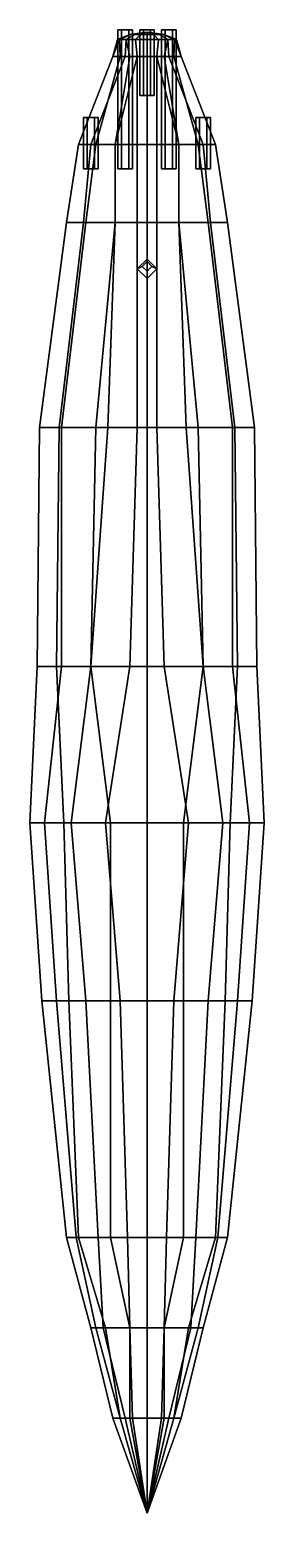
# Model space of a CAD drawing. Extents: x -0.48 to 0.48, y -0.32 to 5.76.
import ezdxf

# ---------------------------------------------------------------- set-up
doc = ezdxf.new("R2010")
doc.units = 0
doc.layers.add('CAB', color=3, linetype='CONTINUOUS')

msp = doc.modelspace()

# ---------------------------------------------------------------- linework, layer by layer
at = {"layer": 'CAB'}
for points in [[(-0.1212, 5.72, -0.06), (-0.14, 5.65, -0.03), (-0.14, 5.65, 0.05), (-0.112, 5.72, -0.0136)], [(-0.112, 5.72, -0.0136), (-0.14, 5.65, 0.05), (-0.09, 5.65, 0.12), (-0.0857, 5.72, 0.0257)], [(-0.112, 5.72, -0.1064), (-0.11, 5.65, -0.14), (-0.14, 5.65, -0.03), (-0.1212, 5.72, -0.06)], [(-0.07, 5.74, -0.06), (-0.1212, 5.72, -0.06), (-0.112, 5.72, -0.0136), (-0.0647, 5.74, -0.0332)], [(-0.0647, 5.74, -0.0868), (-0.112, 5.72, -0.1064), (-0.1212, 5.72, -0.06), (-0.07, 5.74, -0.06)], [(-0.105, 5.76, 0.386), (-0.12, 5.76, 0.36), (-0.12, 5.19, 0.36), (-0.105, 5.19, 0.386)], [(-0.12, 5.76, 0.36), (-0.105, 5.76, 0.334), (-0.105, 5.19, 0.334), (-0.12, 5.19, 0.36)], [(-0.075, 5.76, 0.334), (-0.105, 5.76, 0.334), (-0.12, 5.76, 0.36), (-0.06, 5.76, 0.36)], [(-0.06, 5.76, 0.36), (-0.12, 5.76, 0.36), (-0.105, 5.76, 0.386), (-0.075, 5.76, 0.386)], [(-0.0647, 5.74, -0.0332), (-0.112, 5.72, -0.0136), (-0.0857, 5.72, 0.0257), (-0.0495, 5.74, -0.0105)], [(-0.0495, 5.74, -0.1095), (-0.0857, 5.72, -0.1457), (-0.112, 5.72, -0.1064), (-0.0647, 5.74, -0.0868)], [(-0.0857, 5.72, -0.1457), (-0.07, 5.65, -0.22), (-0.11, 5.65, -0.14), (-0.112, 5.72, -0.1064)], [(-0.075, 5.76, 0.386), (-0.105, 5.76, 0.386), (-0.105, 5.19, 0.386), (-0.075, 5.19, 0.386)], [(-0.105, 5.76, 0.334), (-0.075, 5.76, 0.334), (-0.075, 5.19, 0.334), (-0.105, 5.19, 0.334)], [(-0.0857, 5.72, 0.0257), (-0.09, 5.65, 0.12), (-0.04, 5.65, 0.14), (-0.0464, 5.72, 0.052)], [(-0.0495, 5.74, -0.0105), (-0.0857, 5.72, 0.0257), (-0.0464, 5.72, 0.052), (-0.0268, 5.74, 0.0047)], [(-0.0268, 5.74, -0.1247), (-0.0464, 5.72, -0.172), (-0.0857, 5.72, -0.1457), (-0.0495, 5.74, -0.1095)], [(-0.0464, 5.72, -0.172), (-0.04, 5.65, -0.25), (-0.07, 5.65, -0.22), (-0.0857, 5.72, -0.1457)], [(-0.06, 5.76, 0.36), (-0.075, 5.76, 0.386), (-0.075, 5.19, 0.386), (-0.06, 5.19, 0.36)], [(-0.075, 5.76, 0.334), (-0.06, 5.76, 0.36), (-0.06, 5.19, 0.36), (-0.075, 5.19, 0.334)], [(0, 5.75, -0.06), (-0.07, 5.74, -0.06), (-0.0647, 5.74, -0.0332), (0, 5.75, -0.06)], [(0, 5.75, -0.06), (-0.0647, 5.74, -0.0868), (-0.07, 5.74, -0.06), (0, 5.75, -0.06)], [(0, 5.75, -0.06), (-0.0647, 5.74, -0.0332), (-0.0495, 5.74, -0.0105), (0, 5.75, -0.06)], [(0, 5.75, -0.06), (-0.0495, 5.74, -0.1095), (-0.0647, 5.74, -0.0868), (0, 5.75, -0.06)], [(0, 5.75, -0.06), (-0.0495, 5.74, -0.0105), (-0.0268, 5.74, 0.0047), (0, 5.75, -0.06)], [(0, 5.75, -0.06), (-0.0268, 5.74, -0.1247), (-0.0495, 5.74, -0.1095), (0, 5.75, -0.06)], [(-0.0268, 5.74, 0.0047), (-0.0464, 5.72, 0.052), (0, 5.72, 0.0612), (0, 5.74, 0.01)], [(0, 5.74, -0.13), (0, 5.72, -0.1812), (-0.0464, 5.72, -0.172), (-0.0268, 5.74, -0.1247)], [(-0.0464, 5.72, 0.052), (-0.04, 5.65, 0.14), (0, 5.65, 0.14), (0, 5.72, 0.0612)], [(0, 5.72, -0.1812), (0, 5.65, -0.25), (-0.04, 5.65, -0.25), (-0.0464, 5.72, -0.172)], [(-0.015, 5.76, 0.246), (-0.03, 5.76, 0.22), (-0.03, 5.49, 0.22), (-0.015, 5.49, 0.246)], [(-0.03, 5.76, 0.22), (-0.015, 5.76, 0.194), (-0.015, 5.49, 0.194), (-0.03, 5.49, 0.22)], [(0.03, 5.76, 0.22), (-0.03, 5.76, 0.22), (-0.015, 5.76, 0.246), (0.015, 5.76, 0.246)], [(0.015, 5.76, 0.194), (-0.015, 5.76, 0.194), (-0.03, 5.76, 0.22), (0.03, 5.76, 0.22)], [(0, 5.75, -0.06), (-0.0268, 5.74, 0.0047), (0, 5.74, 0.01), (0, 5.75, -0.06)], [(0, 5.75, -0.06), (0, 5.74, -0.13), (-0.0268, 5.74, -0.1247), (0, 5.75, -0.06)], [(0.015, 5.76, 0.246), (-0.015, 5.76, 0.246), (-0.015, 5.49, 0.246), (0.015, 5.49, 0.246)], [(-0.015, 5.76, 0.194), (0.015, 5.76, 0.194), (0.015, 5.49, 0.194), (-0.015, 5.49, 0.194)], [(0, 5.75, -0.06), (0, 5.74, 0.01), (0.0268, 5.74, 0.0047), (0, 5.75, -0.06)], [(0, 5.75, -0.06), (0.0268, 5.74, 0.0047), (0.0495, 5.74, -0.0105), (0, 5.75, -0.06)], [(0, 5.75, -0.06), (0.0495, 5.74, -0.0105), (0.0647, 5.74, -0.0332), (0, 5.75, -0.06)], [(0, 5.75, -0.06), (0.0647, 5.74, -0.0332), (0.07, 5.74, -0.06), (0, 5.75, -0.06)], [(0, 5.75, -0.06), (0.07, 5.74, -0.06), (0.0647, 5.74, -0.0868), (0, 5.75, -0.06)], [(0, 5.75, -0.06), (0.0647, 5.74, -0.0868), (0.0495, 5.74, -0.1095), (0, 5.75, -0.06)], [(0, 5.75, -0.06), (0.0495, 5.74, -0.1095), (0.0268, 5.74, -0.1247), (0, 5.75, -0.06)], [(0, 5.75, -0.06), (0.0268, 5.74, -0.1247), (0, 5.74, -0.13), (0, 5.75, -0.06)], [(0, 5.74, 0.01), (0, 5.72, 0.0612), (0.0464, 5.72, 0.052), (0.0268, 5.74, 0.0047)], [(0.0268, 5.74, -0.1247), (0.0464, 5.72, -0.172), (0, 5.72, -0.1812), (0, 5.74, -0.13)], [(0, 5.72, 0.0612), (0, 5.65, 0.14), (0.04, 5.65, 0.14), (0.0464, 5.72, 0.052)], [(0.0464, 5.72, -0.172), (0.04, 5.65, -0.25), (0, 5.65, -0.25), (0, 5.72, -0.1812)], [(0.03, 5.76, 0.22), (0.015, 5.76, 0.246), (0.015, 5.49, 0.246), (0.03, 5.49, 0.22)], [(0.015, 5.76, 0.194), (0.03, 5.76, 0.22), (0.03, 5.49, 0.22), (0.015, 5.49, 0.194)], [(0.0268, 5.74, 0.0047), (0.0464, 5.72, 0.052), (0.0857, 5.72, 0.0257), (0.0495, 5.74, -0.0105)], [(0.0495, 5.74, -0.1095), (0.0857, 5.72, -0.1457), (0.0464, 5.72, -0.172), (0.0268, 5.74, -0.1247)], [(0.0464, 5.72, 0.052), (0.04, 5.65, 0.14), (0.09, 5.65, 0.12), (0.0857, 5.72, 0.0257)], [(0.0857, 5.72, -0.1457), (0.07, 5.65, -0.22), (0.04, 5.65, -0.25), (0.0464, 5.72, -0.172)], [(0.0495, 5.74, -0.0105), (0.0857, 5.72, 0.0257), (0.112, 5.72, -0.0136), (0.0647, 5.74, -0.0332)], [(0.0647, 5.74, -0.0868), (0.112, 5.72, -0.1064), (0.0857, 5.72, -0.1457), (0.0495, 5.74, -0.1095)], [(0.075, 5.76, 0.386), (0.06, 5.76, 0.36), (0.06, 5.19, 0.36), (0.075, 5.19, 0.386)], [(0.06, 5.76, 0.36), (0.075, 5.76, 0.334), (0.075, 5.19, 0.334), (0.06, 5.19, 0.36)], [(0.105, 5.76, 0.334), (0.075, 5.76, 0.334), (0.06, 5.76, 0.36), (0.12, 5.76, 0.36)], [(0.12, 5.76, 0.36), (0.06, 5.76, 0.36), (0.075, 5.76, 0.386), (0.105, 5.76, 0.386)], [(0.0647, 5.74, -0.0332), (0.112, 5.72, -0.0136), (0.1212, 5.72, -0.06), (0.07, 5.74, -0.06)], [(0.07, 5.74, -0.06), (0.1212, 5.72, -0.06), (0.112, 5.72, -0.1064), (0.0647, 5.74, -0.0868)], [(0.112, 5.72, -0.1064), (0.11, 5.65, -0.14), (0.07, 5.65, -0.22), (0.0857, 5.72, -0.1457)], [(0.105, 5.76, 0.386), (0.075, 5.76, 0.386), (0.075, 5.19, 0.386), (0.105, 5.19, 0.386)], [(0.075, 5.76, 0.334), (0.105, 5.76, 0.334), (0.105, 5.19, 0.334), (0.075, 5.19, 0.334)], [(0.0857, 5.72, 0.0257), (0.09, 5.65, 0.12), (0.14, 5.65, 0.05), (0.112, 5.72, -0.0136)], [(0.12, 5.76, 0.36), (0.105, 5.76, 0.386), (0.105, 5.19, 0.386), (0.12, 5.19, 0.36)], [(0.105, 5.76, 0.334), (0.12, 5.76, 0.36), (0.12, 5.19, 0.36), (0.105, 5.19, 0.334)], [(0.1212, 5.72, -0.06), (0.14, 5.65, -0.03), (0.11, 5.65, -0.14), (0.112, 5.72, -0.1064)], [(0.112, 5.72, -0.0136), (0.14, 5.65, 0.05), (0.14, 5.65, -0.03), (0.1212, 5.72, -0.06)], [(-0.14, 5.65, -0.03), (-0.28, 5.29, 0.01), (-0.28, 5.29, 0.17), (-0.14, 5.65, 0.05)], [(-0.11, 5.65, -0.14), (-0.21, 5.29, -0.24), (-0.28, 5.29, 0.01), (-0.14, 5.65, -0.03)], [(-0.14, 5.65, 0.05), (-0.28, 5.29, 0.17), (-0.23, 5.29, 0.28), (-0.09, 5.65, 0.12)], [(-0.09, 5.65, 0.12), (-0.23, 5.29, 0.28), (-0.13, 5.29, 0.36), (-0.04, 5.65, 0.14)], [(-0.07, 5.65, -0.22), (-0.13, 5.29, -0.36), (-0.21, 5.29, -0.24), (-0.11, 5.65, -0.14)], [(-0.04, 5.65, -0.25), (-0.04, 5.29, -0.41), (-0.13, 5.29, -0.36), (-0.07, 5.65, -0.22)], [(-0.04, 5.65, 0.14), (-0.13, 5.29, 0.36), (0, 5.29, 0.39), (0, 5.65, 0.14)], [(0.04, 5.65, -0.25), (0.04, 5.29, -0.41), (-0.04, 5.29, -0.41), (-0.04, 5.65, -0.25)], [(0.13, 5.29, 0.36), (0.04, 5.65, 0.14), (0, 5.65, 0.14), (0, 5.29, 0.39)], [(0.04, 5.29, -0.41), (0.04, 5.65, -0.25), (0.07, 5.65, -0.22), (0.13, 5.29, -0.36)], [(0.23, 5.29, 0.28), (0.09, 5.65, 0.12), (0.04, 5.65, 0.14), (0.13, 5.29, 0.36)], [(0.13, 5.29, -0.36), (0.07, 5.65, -0.22), (0.11, 5.65, -0.14), (0.21, 5.29, -0.24)], [(0.28, 5.29, 0.17), (0.14, 5.65, 0.05), (0.09, 5.65, 0.12), (0.23, 5.29, 0.28)], [(0.21, 5.29, -0.24), (0.11, 5.65, -0.14), (0.14, 5.65, -0.03), (0.28, 5.29, 0.01)], [(0.28, 5.29, 0.01), (0.14, 5.65, -0.03), (0.14, 5.65, 0.05), (0.28, 5.29, 0.17)], [(-0.245, 5.4, 0.286), (-0.26, 5.4, 0.26), (-0.26, 5.19, 0.26), (-0.245, 5.19, 0.286)], [(-0.26, 5.4, 0.26), (-0.245, 5.4, 0.234), (-0.245, 5.19, 0.234), (-0.26, 5.19, 0.26)], [(-0.2, 5.4, 0.26), (-0.26, 5.4, 0.26), (-0.245, 5.4, 0.286), (-0.215, 5.4, 0.286)], [(-0.215, 5.4, 0.234), (-0.245, 5.4, 0.234), (-0.26, 5.4, 0.26), (-0.2, 5.4, 0.26)], [(-0.215, 5.4, 0.286), (-0.245, 5.4, 0.286), (-0.245, 5.19, 0.286), (-0.215, 5.19, 0.286)], [(-0.245, 5.4, 0.234), (-0.215, 5.4, 0.234), (-0.215, 5.19, 0.234), (-0.245, 5.19, 0.234)], [(-0.2, 5.4, 0.26), (-0.215, 5.4, 0.286), (-0.215, 5.19, 0.286), (-0.2, 5.19, 0.26)], [(-0.215, 5.4, 0.234), (-0.2, 5.4, 0.26), (-0.2, 5.19, 0.26), (-0.215, 5.19, 0.234)], [(0.215, 5.4, 0.286), (0.2, 5.4, 0.26), (0.2, 5.19, 0.26), (0.215, 5.19, 0.286)], [(0.2, 5.4, 0.26), (0.215, 5.4, 0.234), (0.215, 5.19, 0.234), (0.2, 5.19, 0.26)], [(0.26, 5.4, 0.26), (0.2, 5.4, 0.26), (0.215, 5.4, 0.286), (0.245, 5.4, 0.286)], [(0.245, 5.4, 0.234), (0.215, 5.4, 0.234), (0.2, 5.4, 0.26), (0.26, 5.4, 0.26)], [(0.245, 5.4, 0.286), (0.215, 5.4, 0.286), (0.215, 5.19, 0.286), (0.245, 5.19, 0.286)], [(0.215, 5.4, 0.234), (0.245, 5.4, 0.234), (0.245, 5.19, 0.234), (0.215, 5.19, 0.234)], [(0.26, 5.4, 0.26), (0.245, 5.4, 0.286), (0.245, 5.19, 0.286), (0.26, 5.19, 0.26)], [(0.245, 5.4, 0.234), (0.26, 5.4, 0.26), (0.26, 5.19, 0.26), (0.245, 5.19, 0.234)], [(-0.21, 5.29, -0.24), (-0.25, 4.97, -0.27), (-0.33, 4.97, 0.06), (-0.28, 5.29, 0.01)], [(-0.28, 5.29, 0.01), (-0.33, 4.97, 0.06), (-0.33, 4.97, 0.25), (-0.28, 5.29, 0.17)], [(-0.28, 5.29, 0.17), (-0.33, 4.97, 0.25), (-0.26, 4.97, 0.4), (-0.23, 5.29, 0.28)], [(-0.23, 5.29, 0.28), (-0.26, 4.97, 0.4), (-0.13, 4.97, 0.48), (-0.13, 5.29, 0.36)], [(-0.13, 5.29, -0.36), (-0.13, 4.97, -0.44), (-0.25, 4.97, -0.27), (-0.21, 5.29, -0.24)], [(-0.04, 5.29, -0.41), (-0.04, 4.97, -0.49), (-0.13, 4.97, -0.44), (-0.13, 5.29, -0.36)], [(-0.13, 5.29, 0.36), (-0.13, 4.97, 0.48), (0, 4.97, 0.51), (0, 5.29, 0.39)], [(0.04, 5.29, -0.41), (0.04, 4.97, -0.49), (-0.04, 4.97, -0.49), (-0.04, 5.29, -0.41)], [(0.13, 4.97, 0.48), (0.13, 5.29, 0.36), (0, 5.29, 0.39), (0, 4.97, 0.51)], [(0.04, 4.97, -0.49), (0.04, 5.29, -0.41), (0.13, 5.29, -0.36), (0.13, 4.97, -0.44)], [(0.13, 4.97, -0.44), (0.13, 5.29, -0.36), (0.21, 5.29, -0.24), (0.25, 4.97, -0.27)], [(0.26, 4.97, 0.4), (0.23, 5.29, 0.28), (0.13, 5.29, 0.36), (0.13, 4.97, 0.48)], [(0.25, 4.97, -0.27), (0.21, 5.29, -0.24), (0.28, 5.29, 0.01), (0.33, 4.97, 0.06)], [(0.33, 4.97, 0.25), (0.28, 5.29, 0.17), (0.23, 5.29, 0.28), (0.26, 4.97, 0.4)], [(0.33, 4.97, 0.06), (0.28, 5.29, 0.01), (0.28, 5.29, 0.17), (0.33, 4.97, 0.25)], [(-0.25, 4.97, -0.27), (-0.35, 4.13, -0.37), (-0.44, 4.13, -0.05), (-0.33, 4.97, 0.06)], [(-0.33, 4.97, 0.06), (-0.44, 4.13, -0.05), (-0.44, 4.13, 0.28), (-0.33, 4.97, 0.25)], [(-0.33, 4.97, 0.25), (-0.44, 4.13, 0.28), (-0.36, 4.13, 0.49), (-0.26, 4.97, 0.4)], [(-0.26, 4.97, 0.4), (-0.36, 4.13, 0.49), (-0.16, 4.13, 0.65), (-0.13, 4.97, 0.48)], [(-0.13, 4.97, -0.44), (-0.21, 4.13, -0.55), (-0.35, 4.13, -0.37), (-0.25, 4.97, -0.27)], [(-0.04, 4.97, -0.49), (-0.04, 4.13, -0.64), (-0.21, 4.13, -0.55), (-0.13, 4.97, -0.44)], [(-0.13, 4.97, 0.48), (-0.16, 4.13, 0.65), (0, 4.13, 0.68), (0, 4.97, 0.51)], [(0.04, 4.97, -0.49), (0.04, 4.13, -0.64), (-0.04, 4.13, -0.64), (-0.04, 4.97, -0.49)], [(0.16, 4.13, 0.65), (0.13, 4.97, 0.48), (0, 4.97, 0.51), (0, 4.13, 0.68)], [(0.04, 4.13, -0.64), (0.04, 4.97, -0.49), (0.13, 4.97, -0.44), (0.21, 4.13, -0.55)], [(0.21, 4.13, -0.55), (0.13, 4.97, -0.44), (0.25, 4.97, -0.27), (0.35, 4.13, -0.37)], [(0.36, 4.13, 0.49), (0.26, 4.97, 0.4), (0.13, 4.97, 0.48), (0.16, 4.13, 0.65)], [(0.35, 4.13, -0.37), (0.25, 4.97, -0.27), (0.33, 4.97, 0.06), (0.44, 4.13, -0.05)], [(0.44, 4.13, 0.28), (0.33, 4.97, 0.25), (0.26, 4.97, 0.4), (0.36, 4.13, 0.49)], [(0.44, 4.13, -0.05), (0.33, 4.97, 0.06), (0.33, 4.97, 0.25), (0.44, 4.13, 0.28)], [(-0.04, 4.78, -0.51), (0, 4.82, -0.51), (0, 4.81, -1.11), (-0.02, 4.79, -1.11)], [(0, 4.77, -1.11), (-0.02, 4.79, -1.11), (0, 4.81, -1.11), (0.02, 4.79, -1.11)], [(0, 4.82, -0.51), (0.04, 4.78, -0.51), (0.02, 4.79, -1.11), (0, 4.81, -1.11)], [(0, 4.74, -0.51), (-0.04, 4.78, -0.51), (-0.02, 4.79, -1.11), (0, 4.77, -1.11)], [(0.04, 4.78, -0.51), (0, 4.74, -0.51), (0, 4.77, -1.11), (0.02, 4.79, -1.11)], [(-0.44, 4.13, -0.05), (-0.45, 3.15, -0.05), (-0.45, 3.15, 0.25), (-0.44, 4.13, 0.28)], [(-0.35, 4.13, -0.37), (-0.35, 3.15, -0.44), (-0.45, 3.15, -0.05), (-0.44, 4.13, -0.05)], [(-0.44, 4.13, 0.28), (-0.45, 3.15, 0.25), (-0.37, 3.15, 0.5), (-0.36, 4.13, 0.49)], [(-0.36, 4.13, 0.49), (-0.37, 3.15, 0.5), (-0.23, 3.15, 0.68), (-0.16, 4.13, 0.65)], [(-0.21, 4.13, -0.55), (-0.23, 3.15, -0.62), (-0.35, 3.15, -0.44), (-0.35, 4.13, -0.37)], [(-0.04, 4.13, -0.64), (-0.07, 3.15, -0.71), (-0.23, 3.15, -0.62), (-0.21, 4.13, -0.55)], [(-0.16, 4.13, 0.65), (-0.23, 3.15, 0.68), (0, 3.15, 0.75), (0, 4.13, 0.68)], [(0.04, 4.13, -0.64), (0.07, 3.15, -0.71), (-0.07, 3.15, -0.71), (-0.04, 4.13, -0.64)], [(0.23, 3.15, 0.68), (0.16, 4.13, 0.65), (0, 4.13, 0.68), (0, 3.15, 0.75)], [(0.07, 3.15, -0.71), (0.04, 4.13, -0.64), (0.21, 4.13, -0.55), (0.23, 3.15, -0.62)], [(0.37, 3.15, 0.5), (0.36, 4.13, 0.49), (0.16, 4.13, 0.65), (0.23, 3.15, 0.68)], [(0.23, 3.15, -0.62), (0.21, 4.13, -0.55), (0.35, 4.13, -0.37), (0.35, 3.15, -0.44)], [(0.35, 3.15, -0.44), (0.35, 4.13, -0.37), (0.44, 4.13, -0.05), (0.45, 3.15, -0.05)], [(0.45, 3.15, 0.25), (0.44, 4.13, 0.28), (0.36, 4.13, 0.49), (0.37, 3.15, 0.5)], [(0.45, 3.15, -0.05), (0.44, 4.13, -0.05), (0.44, 4.13, 0.28), (0.45, 3.15, 0.25)], [(-0.45, 3.15, -0.05), (-0.48, 2.51, 0.02), (-0.48, 2.51, 0.43), (-0.45, 3.15, 0.25)], [(-0.35, 3.15, -0.44), (-0.42, 2.51, -0.27), (-0.48, 2.51, 0.02), (-0.45, 3.15, -0.05)], [(-0.45, 3.15, 0.25), (-0.48, 2.51, 0.43), (-0.34, 2.51, 0.87), (-0.37, 3.15, 0.5)], [(-0.23, 3.15, -0.62), (-0.31, 2.51, -0.52), (-0.42, 2.51, -0.27), (-0.35, 3.15, -0.44)], [(-0.37, 3.15, 0.5), (-0.34, 2.51, 0.87), (-0.15, 2.51, 1.08), (-0.23, 3.15, 0.68)], [(-0.07, 3.15, -0.71), (-0.17, 2.51, -0.67), (-0.31, 2.51, -0.52), (-0.23, 3.15, -0.62)], [(-0.23, 3.15, 0.68), (-0.15, 2.51, 1.08), (0, 2.51, 1.11), (0, 3.15, 0.75)], [(0, 3.15, -0.71), (0, 2.51, -0.71), (-0.17, 2.51, -0.67), (-0.07, 3.15, -0.71)], [(0, 2.51, -0.71), (0, 3.15, -0.71), (0.07, 3.15, -0.71), (0.17, 2.51, -0.67)], [(0.15, 2.51, 1.08), (0.23, 3.15, 0.68), (0, 3.15, 0.75), (0, 2.51, 1.11)], [(0.17, 2.51, -0.67), (0.07, 3.15, -0.71), (0.23, 3.15, -0.62), (0.31, 2.51, -0.52)], [(0.34, 2.51, 0.87), (0.37, 3.15, 0.5), (0.23, 3.15, 0.68), (0.15, 2.51, 1.08)], [(0.31, 2.51, -0.52), (0.23, 3.15, -0.62), (0.35, 3.15, -0.44), (0.42, 2.51, -0.27)], [(0.48, 2.51, 0.43), (0.45, 3.15, 0.25), (0.37, 3.15, 0.5), (0.34, 2.51, 0.87)], [(0.42, 2.51, -0.27), (0.35, 3.15, -0.44), (0.45, 3.15, -0.05), (0.48, 2.51, 0.02)], [(0.48, 2.51, 0.02), (0.45, 3.15, -0.05), (0.45, 3.15, 0.25), (0.48, 2.51, 0.43)], [(-0.42, 2.51, -0.27), (-0.37, 1.78, -0.25), (-0.43, 1.78, 0.08), (-0.48, 2.51, 0.02)], [(-0.48, 2.51, 0.43), (-0.43, 1.78, 0.41), (-0.32, 1.78, 0.85), (-0.34, 2.51, 0.87)], [(-0.48, 2.51, 0.02), (-0.43, 1.78, 0.08), (-0.43, 1.78, 0.41), (-0.48, 2.51, 0.43)], [(-0.31, 2.51, -0.52), (-0.25, 1.78, -0.5), (-0.37, 1.78, -0.25), (-0.42, 2.51, -0.27)], [(-0.34, 2.51, 0.87), (-0.32, 1.78, 0.85), (-0.15, 1.78, 1.08), (-0.15, 2.51, 1.08)], [(-0.17, 2.51, -0.67), (-0.11, 1.78, -0.62), (-0.25, 1.78, -0.5), (-0.31, 2.51, -0.52)], [(0, 2.51, -0.71), (0, 1.78, -0.64), (-0.11, 1.78, -0.62), (-0.17, 2.51, -0.67)], [(-0.15, 2.51, 1.08), (-0.15, 1.78, 1.08), (0, 1.78, 1.12), (0, 2.51, 1.11)], [(0, 1.78, -0.64), (0, 2.51, -0.71), (0.17, 2.51, -0.67), (0.11, 1.78, -0.62)], [(0.15, 1.78, 1.08), (0.15, 2.51, 1.08), (0, 2.51, 1.11), (0, 1.78, 1.12)], [(0.11, 1.78, -0.62), (0.17, 2.51, -0.67), (0.31, 2.51, -0.52), (0.25, 1.78, -0.5)], [(0.32, 1.78, 0.85), (0.34, 2.51, 0.87), (0.15, 2.51, 1.08), (0.15, 1.78, 1.08)], [(0.25, 1.78, -0.5), (0.31, 2.51, -0.52), (0.42, 2.51, -0.27), (0.37, 1.78, -0.25)], [(0.43, 1.78, 0.41), (0.48, 2.51, 0.43), (0.34, 2.51, 0.87), (0.32, 1.78, 0.85)], [(0.37, 1.78, -0.25), (0.42, 2.51, -0.27), (0.48, 2.51, 0.02), (0.43, 1.78, 0.08)], [(0.43, 1.78, 0.08), (0.48, 2.51, 0.02), (0.48, 2.51, 0.43), (0.43, 1.78, 0.41)], [(-0.37, 1.78, -0.25), (-0.29, 0.81, -0.15), (-0.33, 0.81, 0.04), (-0.43, 1.78, 0.08)], [(-0.43, 1.78, 0.41), (-0.33, 0.81, 0.23), (-0.28, 0.81, 0.47), (-0.32, 1.78, 0.85)], [(-0.43, 1.78, 0.08), (-0.33, 0.81, 0.04), (-0.33, 0.81, 0.23), (-0.43, 1.78, 0.41)], [(-0.25, 1.78, -0.5), (-0.2, 0.81, -0.32), (-0.29, 0.81, -0.15), (-0.37, 1.78, -0.25)], [(-0.32, 1.78, 0.85), (-0.28, 0.81, 0.47), (-0.15, 0.81, 0.67), (-0.15, 1.78, 1.08)], [(-0.11, 1.78, -0.62), (-0.08, 0.81, -0.41), (-0.2, 0.81, -0.32), (-0.25, 1.78, -0.5)], [(-0.15, 1.78, 1.08), (-0.15, 0.81, 0.67), (0, 0.81, 0.72), (0, 1.78, 1.12)], [(0, 1.78, -0.64), (0, 0.81, -0.42), (-0.08, 0.81, -0.41), (-0.11, 1.78, -0.62)], [(0, 0.81, -0.42), (0, 1.78, -0.64), (0.11, 1.78, -0.62), (0.08, 0.81, -0.41)], [(0.15, 0.81, 0.67), (0.15, 1.78, 1.08), (0, 1.78, 1.12), (0, 0.81, 0.72)], [(0.08, 0.81, -0.41), (0.11, 1.78, -0.62), (0.25, 1.78, -0.5), (0.2, 0.81, -0.32)], [(0.28, 0.81, 0.47), (0.32, 1.78, 0.85), (0.15, 1.78, 1.08), (0.15, 0.81, 0.67)], [(0.2, 0.81, -0.32), (0.25, 1.78, -0.5), (0.37, 1.78, -0.25), (0.29, 0.81, -0.15)], [(0.33, 0.81, 0.23), (0.43, 1.78, 0.41), (0.32, 1.78, 0.85), (0.28, 0.81, 0.47)], [(0.29, 0.81, -0.15), (0.37, 1.78, -0.25), (0.43, 1.78, 0.08), (0.33, 0.81, 0.04)], [(0.33, 0.81, 0.04), (0.43, 1.78, 0.08), (0.43, 1.78, 0.41), (0.33, 0.81, 0.23)], [(-0.29, 0.81, -0.15), (-0.21, 0.44, -0.09), (-0.23, 0.44, -0.01), (-0.33, 0.81, 0.04)], [(-0.33, 0.81, 0.23), (-0.23, 0.44, 0.22), (-0.17, 0.44, 0.4), (-0.28, 0.81, 0.47)], [(-0.33, 0.81, 0.04), (-0.23, 0.44, -0.01), (-0.23, 0.44, 0.22), (-0.33, 0.81, 0.23)], [(-0.2, 0.81, -0.32), (-0.18, 0.44, -0.16), (-0.21, 0.44, -0.09), (-0.29, 0.81, -0.15)], [(-0.28, 0.81, 0.47), (-0.17, 0.44, 0.4), (-0.07, 0.44, 0.51), (-0.15, 0.81, 0.67)], [(-0.08, 0.81, -0.41), (-0.07, 0.44, -0.3), (-0.18, 0.44, -0.16), (-0.2, 0.81, -0.32)], [(-0.15, 0.81, 0.67), (-0.07, 0.44, 0.51), (0, 0.44, 0.53), (0, 0.81, 0.72)], [(0, 0.81, -0.42), (0, 0.44, -0.31), (-0.07, 0.44, -0.3), (-0.08, 0.81, -0.41)], [(0, 0.44, -0.31), (0, 0.81, -0.42), (0.08, 0.81, -0.41), (0.07, 0.44, -0.3)], [(0.07, 0.44, 0.51), (0.15, 0.81, 0.67), (0, 0.81, 0.72), (0, 0.44, 0.53)], [(0.07, 0.44, -0.3), (0.08, 0.81, -0.41), (0.2, 0.81, -0.32), (0.18, 0.44, -0.16)], [(0.17, 0.44, 0.4), (0.28, 0.81, 0.47), (0.15, 0.81, 0.67), (0.07, 0.44, 0.51)], [(0.23, 0.44, 0.22), (0.33, 0.81, 0.23), (0.28, 0.81, 0.47), (0.17, 0.44, 0.4)], [(0.18, 0.44, -0.16), (0.2, 0.81, -0.32), (0.29, 0.81, -0.15), (0.21, 0.44, -0.09)], [(0.21, 0.44, -0.09), (0.29, 0.81, -0.15), (0.33, 0.81, 0.04), (0.23, 0.44, -0.01)], [(0.23, 0.44, -0.01), (0.33, 0.81, 0.04), (0.33, 0.81, 0.23), (0.23, 0.44, 0.22)], [(-0.23, 0.44, 0.22), (-0.14, 0.07, 0.12), (-0.11, 0.07, 0.21), (-0.17, 0.44, 0.4)], [(-0.23, 0.44, -0.01), (-0.14, 0.07, 0.02), (-0.14, 0.07, 0.12), (-0.23, 0.44, 0.22)], [(-0.21, 0.44, -0.09), (-0.11, 0.07, -0.08), (-0.14, 0.07, 0.02), (-0.23, 0.44, -0.01)], [(-0.18, 0.44, -0.16), (-0.09, 0.07, -0.12), (-0.11, 0.07, -0.08), (-0.21, 0.44, -0.09)], [(-0.07, 0.44, -0.3), (-0.06, 0.07, -0.15), (-0.09, 0.07, -0.12), (-0.18, 0.44, -0.16)], [(-0.17, 0.44, 0.4), (-0.11, 0.07, 0.21), (-0.07, 0.07, 0.28), (-0.07, 0.44, 0.51)], [(0, 0.44, -0.31), (0, 0.07, -0.17), (-0.06, 0.07, -0.15), (-0.07, 0.44, -0.3)], [(-0.07, 0.44, 0.51), (-0.07, 0.07, 0.28), (0, 0.07, 0.31), (0, 0.44, 0.53)], [(0, 0.07, -0.17), (0, 0.44, -0.31), (0.07, 0.44, -0.3), (0.06, 0.07, -0.15)], [(0.07, 0.07, 0.28), (0.07, 0.44, 0.51), (0, 0.44, 0.53), (0, 0.07, 0.31)], [(0.06, 0.07, -0.15), (0.07, 0.44, -0.3), (0.18, 0.44, -0.16), (0.09, 0.07, -0.12)], [(0.11, 0.07, 0.21), (0.17, 0.44, 0.4), (0.07, 0.44, 0.51), (0.07, 0.07, 0.28)], [(0.09, 0.07, -0.12), (0.18, 0.44, -0.16), (0.21, 0.44, -0.09), (0.11, 0.07, -0.08)], [(0.14, 0.07, 0.12), (0.23, 0.44, 0.22), (0.17, 0.44, 0.4), (0.11, 0.07, 0.21)], [(0.11, 0.07, -0.08), (0.21, 0.44, -0.09), (0.23, 0.44, -0.01), (0.14, 0.07, 0.02)], [(0.14, 0.07, 0.02), (0.23, 0.44, -0.01), (0.23, 0.44, 0.22), (0.14, 0.07, 0.12)], [(-0.14, 0.07, 0.12), (0, -0.32, 0.02), (0, -0.32, 0.02), (-0.11, 0.07, 0.21)], [(-0.14, 0.07, 0.02), (0, -0.32, 0.02), (0, -0.32, 0.02), (-0.14, 0.07, 0.12)], [(-0.11, 0.07, -0.08), (0, -0.32, 0.02), (0, -0.32, 0.02), (-0.14, 0.07, 0.02)], [(-0.11, 0.07, 0.21), (0, -0.32, 0.02), (0, -0.32, 0.02), (-0.07, 0.07, 0.28)], [(-0.09, 0.07, -0.12), (0, -0.32, 0.02), (0, -0.32, 0.02), (-0.11, 0.07, -0.08)], [(-0.06, 0.07, -0.15), (0, -0.32, 0.02), (0, -0.32, 0.02), (-0.09, 0.07, -0.12)], [(-0.07, 0.07, 0.28), (0, -0.32, 0.02), (0, -0.32, 0.02), (0, 0.07, 0.31)], [(0, 0.07, -0.17), (0, -0.32, 0.02), (0, -0.32, 0.02), (-0.06, 0.07, -0.15)], [(0, -0.32, 0.02), (0.14, 0.07, 0.12), (0.11, 0.07, 0.21), (0, -0.32, 0.02)], [(0, -0.32, 0.02), (0.06, 0.07, -0.15), (0.09, 0.07, -0.12), (0, -0.32, 0.02)], [(0, -0.32, 0.02), (0, 0.07, -0.17), (0.06, 0.07, -0.15), (0, -0.32, 0.02)], [(0, -0.32, 0.02), (0.09, 0.07, -0.12), (0.11, 0.07, -0.08), (0, -0.32, 0.02)], [(0, -0.32, 0.02), (0.11, 0.07, -0.08), (0.14, 0.07, 0.02), (0, -0.32, 0.02)], [(0, -0.32, 0.02), (0.14, 0.07, 0.02), (0.14, 0.07, 0.12), (0, -0.32, 0.02)], [(0, -0.32, 0.02), (0.07, 0.07, 0.28), (0, 0.07, 0.31), (0, -0.32, 0.02)], [(0, -0.32, 0.02), (0.11, 0.07, 0.21), (0.07, 0.07, 0.28), (0, -0.32, 0.02)]]:
    msp.add_3dface(points, dxfattribs=at)

doc.saveas('drawing.dxf')
